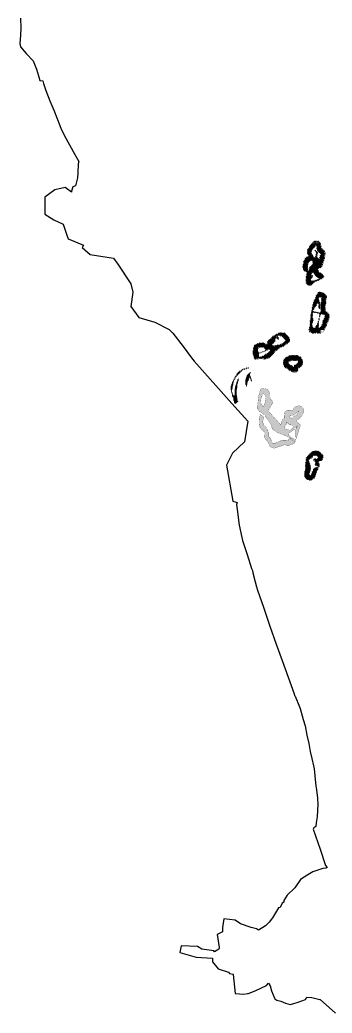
# Model space of a CAD drawing. Header units: metres. Extents: x 319750 to 415268, y 1725605 to 1842937.
# Drawn here: x 353659 to 356965, y 1740537 to 1751051 of the extents above; entities that cross this region are included whole.
import ezdxf

# ---------------------------------------------------------------- set-up
doc = ezdxf.new("R2010")
doc.units = ezdxf.units.M
doc.header["$MEASUREMENT"] = 0
doc.layers.add('DISTRICT BOUNDRY', color=86, linetype='Continuous')
doc.layers.add('MANGROOVES BUFFER ZONE', color=120, linetype='Continuous')

msp = doc.modelspace()

# ---------------------------------------------------------------- hatches: boundary and pattern name
at = {"layer": 'MANGROOVES BUFFER ZONE'}
h = msp.add_hatch(dxfattribs=at)
h.set_pattern_fill('GRASS', color=256, scale=10)
h.paths.add_polyline_path([(356889, 1748538), (356892, 1748583), (356887, 1748606), (356868, 1748626), (356851, 1748636), (356850, 1748642), (356846, 1748676), (356837, 1748696), (356825, 1748705), (356810, 1748711), (356789, 1748711), (356773, 1748705), (356759, 1748698), (356751, 1748688), (356735, 1748669), (356724, 1748648), (356705, 1748615), (356703, 1748590), (356704, 1748572), (356717, 1748552), (356710, 1748548), (356688, 1748533), (356675, 1748517), (356665, 1748492), (356656, 1748450), (356657, 1748422), (356660, 1748408), (356678, 1748390), (356701, 1748380), (356696, 1748360), (356690, 1748325), (356686, 1748294), (356694, 1748265), (356711, 1748244), (356729, 1748238), (356742, 1748238), (356752, 1748252), (356776, 1748272), (356801, 1748288), (356829, 1748296), (356837, 1748304), (356849, 1748308), (356874, 1748324), (356880, 1748329), (356876, 1748339), (356865, 1748359), (356847, 1748372), (356826, 1748378), (356817, 1748402), (356812, 1748418), (356823, 1748420), (356841, 1748426), (356853, 1748436), (356865, 1748456)])
h.paths.add_polyline_path([(356760, 1748476), (356756, 1748459), (356748, 1748447), (356731, 1748436), (356725, 1748425), (356722, 1748407), (356720, 1748392), (356717, 1748384), (356711, 1748399), (356707, 1748417), (356706, 1748447), (356712, 1748477), (356728, 1748496), (356743, 1748505), (356754, 1748505), (356762, 1748494)], flags=16)
h.paths.add_polyline_path([(356820, 1748522), (356804, 1748538), (356806, 1748556), (356811, 1748568), (356812, 1748586), (356808, 1748599), (356796, 1748612), (356788, 1748618), (356784, 1748612), (356790, 1748605), (356796, 1748593), (356795, 1748578), (356793, 1748562), (356792, 1748546), (356785, 1748535), (356775, 1748536), (356765, 1748544), (356761, 1748560), (356753, 1748572), (356749, 1748576), (356745, 1748585), (356745, 1748589), (356745, 1748597), (356753, 1748613), (356765, 1748633), (356786, 1748653), (356790, 1748666), (356803, 1748657), (356802, 1748649), (356802, 1748641), (356802, 1748633), (356802, 1748629), (356802, 1748621), (356808, 1748621), (356814, 1748601), (356822, 1748592), (356826, 1748588), (356830, 1748584), (356834, 1748584), (356838, 1748584), (356842, 1748580), (356846, 1748576), (356846, 1748572), (356842, 1748564), (356842, 1748560), (356834, 1748532), (356831, 1748519)], flags=16)
h.paths.add_polyline_path([(356768, 1748377), (356775, 1748371), (356783, 1748347), (356798, 1748333), (356816, 1748323), (356829, 1748315), (356824, 1748308), (356796, 1748297), (356773, 1748291), (356749, 1748288), (356740, 1748293), (356739, 1748303), (356744, 1748314), (356751, 1748323), (356758, 1748333), (356762, 1748341), (356762, 1748346), (356755, 1748345), (356748, 1748345), (356748, 1748352), (356749, 1748364), (356755, 1748375), (356760, 1748378)], flags=16)
h = msp.add_hatch(dxfattribs=at)
h.set_pattern_fill('GRASS', color=256, scale=10)
h.paths.add_polyline_path([(356900, 1748085), (356907, 1748124), (356901, 1748139), (356885, 1748154), (356871, 1748163), (356855, 1748168), (356833, 1748173), (356821, 1748170), (356800, 1748134), (356784, 1748098), (356767, 1748053), (356759, 1748025), (356751, 1747980), (356743, 1747940), (356738, 1747907), (356734, 1747858), (356730, 1747814), (356719, 1747765), (356723, 1747752), (356738, 1747741), (356763, 1747731), (356788, 1747734), (356798, 1747738), (356810, 1747733), (356837, 1747730), (356854, 1747739), (356874, 1747751), (356890, 1747785), (356900, 1747802), (356908, 1747816), (356912, 1747839), (356919, 1747856), (356930, 1747868), (356935, 1747904), (356938, 1747926), (356930, 1747944), (356915, 1747959), (356894, 1747975)])
h.paths.add_polyline_path([(356848, 1748041), (356848, 1748016), (356844, 1747988), (356844, 1747968), (356840, 1747959), (356840, 1747955), (356836, 1747951), (356832, 1747951), (356763, 1747964), (356759, 1747956), (356832, 1747943), (356836, 1747939), (356832, 1747935), (356832, 1747931), (356828, 1747895), (356819, 1747866), (356811, 1747838), (356811, 1747834), (356796, 1747815), (356790, 1747794), (356784, 1747787), (356769, 1747790), (356757, 1747803), (356751, 1747827), (356759, 1747851), (356766, 1747879), (356756, 1747902), (356759, 1747956), (356764, 1747979), (356777, 1747999), (356794, 1748021), (356806, 1748044), (356814, 1748051), (356824, 1748042), (356821, 1748017), (356823, 1747999), (356830, 1747994), (356838, 1748002), (356840, 1748037), (356824, 1748091), (356820, 1748107), (356824, 1748114), (356835, 1748116), (356845, 1748116), (356856, 1748119), (356853, 1748089), (356853, 1748081)], flags=16)
h.paths.add_polyline_path([(356881, 1747931), (356889, 1747927), (356889, 1747919), (356889, 1747915), (356889, 1747907), (356889, 1747903), (356884, 1747894), (356880, 1747886), (356876, 1747882), (356872, 1747878), (356872, 1747874), (356868, 1747870), (356864, 1747866), (356864, 1747862), (356864, 1747858), (356864, 1747854), (356864, 1747850), (356864, 1747846), (356864, 1747838), (356860, 1747830), (356860, 1747826), (356852, 1747817), (356848, 1747809), (356839, 1747797), (356831, 1747785), (356827, 1747781), (356823, 1747777), (356820, 1747777), (356822, 1747851), (356823, 1747854), (356828, 1747870), (356832, 1747891), (356832, 1747899), (356840, 1747923), (356844, 1747931), (356848, 1747935), (356852, 1747935)], flags=16)
h = msp.add_hatch(dxfattribs=at)
h.set_pattern_fill('GRASS', color=256, scale=10)
h.paths.add_polyline_path([(356453, 1747596), (356490, 1747624), (356518, 1747651), (356515, 1747679), (356486, 1747713), (356460, 1747740), (356431, 1747741), (356404, 1747736), (356352, 1747710), (356329, 1747697), (356320, 1747677), (356290, 1747659), (356278, 1747636), (356281, 1747610), (356247, 1747629), (356206, 1747630), (356173, 1747625), (356151, 1747610), (356135, 1747594), (356128, 1747572), (356127, 1747544), (356127, 1747510), (356138, 1747472), (356147, 1747453), (356169, 1747459), (356206, 1747463), (356246, 1747459), (356254, 1747459), (356274, 1747463), (356291, 1747471), (356303, 1747475), (356344, 1747515), (356360, 1747539), (356384, 1747559), (356409, 1747572), (356417, 1747580)])
h.paths.add_polyline_path([(356336, 1747604), (356328, 1747608), (356326, 1747612), (356341, 1747623), (356356, 1747645), (356360, 1747645), (356364, 1747649), (356364, 1747653), (356364, 1747661), (356364, 1747665), (356360, 1747669), (356360, 1747673), (356360, 1747677), (356369, 1747681), (356373, 1747681), (356377, 1747681), (356381, 1747677), (356385, 1747673), (356385, 1747669), (356389, 1747665), (356393, 1747665), (356397, 1747673), (356401, 1747677), (356397, 1747685), (356397, 1747689), (356389, 1747693), (356381, 1747697), (356381, 1747693), (356377, 1747697), (356377, 1747701), (356401, 1747710), (356405, 1747710), (356413, 1747705), (356417, 1747705), (356421, 1747705), (356425, 1747701), (356434, 1747701), (356442, 1747693), (356470, 1747661), (356474, 1747657), (356474, 1747652), (356470, 1747652), (356466, 1747652), (356462, 1747648), (356466, 1747644), (356462, 1747640), (356458, 1747640), (356445, 1747632), (356437, 1747624), (356413, 1747616), (356397, 1747608), (356384, 1747608), (356380, 1747604), (356372, 1747604), (356364, 1747604), (356360, 1747604), (356352, 1747600), (356348, 1747600), (356344, 1747600)], flags=16)
h.paths.add_polyline_path([(356315, 1747556), (356312, 1747545), (356295, 1747535), (356272, 1747518), (356238, 1747494), (356212, 1747480), (356194, 1747481), (356189, 1747492), (356190, 1747505), (356190, 1747520), (356194, 1747520), (356226, 1747532), (356246, 1747540), (356263, 1747548), (356287, 1747556), (356298, 1747561)], flags=16)
h.paths.add_polyline_path([(356259, 1747556), (356259, 1747552), (356254, 1747548), (356234, 1747540), (356202, 1747528), (356190, 1747525), (356178, 1747546), (356178, 1747562), (356186, 1747578), (356190, 1747580), (356194, 1747580), (356206, 1747580), (356214, 1747584), (356226, 1747584), (356230, 1747584), (356233, 1747590), (356239, 1747589), (356238, 1747588), (356238, 1747584), (356242, 1747584), (356246, 1747580), (356251, 1747572), (356255, 1747564)], flags=16)
h = msp.add_hatch(dxfattribs=at)
h.set_pattern_fill('GRASS', color=256, scale=10)
h.paths.add_polyline_path([(356655, 1747421), (356653, 1747447), (356644, 1747465), (356627, 1747484), (356606, 1747497), (356561, 1747499), (356515, 1747497), (356471, 1747476), (356451, 1747448), (356445, 1747415), (356454, 1747387), (356467, 1747369), (356482, 1747362), (356492, 1747358), (356511, 1747342), (356534, 1747327), (356546, 1747321), (356570, 1747318), (356588, 1747324), (356603, 1747337), (356608, 1747349), (356607, 1747361), (356625, 1747372), (356639, 1747383), (356648, 1747395)])
h.paths.add_polyline_path([(356603, 1747425), (356594, 1747414), (356562, 1747389), (356560, 1747372), (356547, 1747384), (356520, 1747401), (356505, 1747407), (356501, 1747421), (356506, 1747432), (356524, 1747439), (356558, 1747442), (356599, 1747441), (356604, 1747435)], flags=16)
h = msp.add_hatch(dxfattribs=at)
h.set_pattern_fill('GRASS', color=256, scale=10)
h.paths.add_polyline_path([(355955, 1747077), (355954, 1747130), (355960, 1747188), (355977, 1747262), (355965, 1747246), (355952, 1747208), (355939, 1747166), (355935, 1747111), (355931, 1747071), (355914, 1747081), (355903, 1747122), (355913, 1747176), (355923, 1747229), (355945, 1747268), (355978, 1747306), (355998, 1747331), (356022, 1747347), (356054, 1747357), (356087, 1747370), (356075, 1747370), (356063, 1747370), (356051, 1747366), (356043, 1747366), (356035, 1747362), (356031, 1747362), (356027, 1747358), (356023, 1747358), (356014, 1747354), (356006, 1747346), (355998, 1747342), (355986, 1747334), (355978, 1747326), (355970, 1747322), (355962, 1747314), (355958, 1747305), (355949, 1747293), (355937, 1747277), (355933, 1747265), (355925, 1747253), (355921, 1747245), (355917, 1747233), (355909, 1747220), (355904, 1747208), (355900, 1747192), (355896, 1747180), (355892, 1747168), (355892, 1747160), (355892, 1747152), (355892, 1747147), (355892, 1747139), (355896, 1747127), (355896, 1747119), (355900, 1747103), (355904, 1747095), (355908, 1747074), (355912, 1747062), (355920, 1747046), (355920, 1747030), (355924, 1747022), (355928, 1747009), (355932, 1747001), (355932, 1746993), (355932, 1746989), (355936, 1746989), (355940, 1746989), (355944, 1746993), (355952, 1746997), (355961, 1747005), (355969, 1747009), (355974, 1747012), (355967, 1747018), (355958, 1747044)])
h = msp.add_hatch(dxfattribs=at)
h.set_pattern_fill('GRASS', color=256, scale=10)
h.paths.add_polyline_path([(356092, 1747275), (356098, 1747254), (356115, 1747222), (356115, 1747228), (356115, 1747232), (356115, 1747240), (356111, 1747248), (356107, 1747260), (356103, 1747272), (356099, 1747285), (356099, 1747297), (356099, 1747309), (356100, 1747317), (356100, 1747321), (356101, 1747324), (356086, 1747316), (356070, 1747299), (356060, 1747279), (356050, 1747256), (356048, 1747225), (356049, 1747195), (356059, 1747170), (356069, 1747216), (356078, 1747234), (356091, 1747267)])
h = msp.add_hatch(dxfattribs=at)
h.set_pattern_fill('GRASS', color=256, scale=10)
h.paths.add_polyline_path([(356625, 1746767), (356607, 1746785), (356582, 1746812), (356603, 1746819), (356623, 1746839), (356644, 1746861), (356659, 1746889), (356659, 1746938), (356639, 1746960), (356613, 1746967), (356586, 1746961), (356562, 1746945), (356554, 1746922), (356537, 1746918), (356522, 1746921), (356496, 1746920), (356473, 1746910), (356461, 1746892), (356458, 1746861), (356458, 1746835), (356443, 1746824), (356435, 1746811), (356421, 1746764), (356341, 1746854), (356285, 1746914), (356293, 1746922), (356317, 1746963), (356336, 1747000), (356329, 1747019), (356317, 1747033), (356308, 1747052), (356308, 1747087), (356295, 1747121), (356277, 1747142), (356253, 1747147), (356232, 1747149), (356208, 1747144), (356204, 1747130), (356199, 1747113), (356193, 1747091), (356190, 1747079), (356187, 1747062), (356184, 1747041), (356181, 1747018), (356180, 1747004), (356177, 1746980), (356175, 1746964), (356175, 1746944), (356176, 1746930), (356181, 1746923), (356193, 1746909), (356199, 1746903), (356206, 1746901), (356216, 1746894), (356228, 1746887), (356240, 1746877), (356256, 1746862), (356258, 1746859), (356260, 1746854), (356264, 1746846), (356270, 1746838), (356276, 1746830), (356284, 1746817), (356292, 1746807), (356298, 1746800), (356317, 1746771), (356321, 1746765), (356325, 1746746), (356328, 1746735), (356334, 1746723), (356343, 1746714), (356353, 1746704), (356365, 1746693), (356373, 1746691), (356385, 1746682), (356393, 1746679), (356405, 1746675), (356421, 1746669), (356435, 1746664), (356446, 1746659), (356454, 1746655), (356462, 1746652), (356470, 1746649), (356478, 1746646), (356485, 1746643), (356496, 1746638), (356509, 1746631), (356516, 1746627), (356531, 1746619), (356551, 1746606), (356571, 1746596), (356563, 1746589), (356547, 1746601), (356512, 1746623), (356498, 1746592), (356490, 1746598), (356482, 1746598), (356474, 1746602), (356466, 1746602), (356458, 1746602), (356450, 1746602), (356442, 1746602), (356430, 1746598), (356417, 1746594), (356413, 1746590), (356385, 1746582), (356377, 1746578), (356377, 1746574), (356369, 1746574), (356361, 1746570), (356352, 1746570), (356344, 1746566), (356340, 1746570), (356336, 1746570), (356332, 1746574), (356332, 1746578), (356328, 1746582), (356328, 1746586), (356328, 1746594), (356324, 1746598), (356316, 1746610), (356312, 1746619), (356312, 1746623), (356308, 1746627), (356304, 1746631), (356300, 1746631), (356296, 1746635), (356292, 1746639), (356292, 1746643), (356292, 1746647), (356292, 1746651), (356292, 1746659), (356292, 1746663), (356292, 1746667), (356292, 1746675), (356292, 1746679), (356292, 1746684), (356288, 1746688), (356284, 1746704), (356280, 1746708), (356276, 1746716), (356272, 1746720), (356272, 1746724), (356272, 1746728), (356268, 1746736), (356264, 1746744), (356260, 1746749), (356252, 1746753), (356244, 1746757), (356244, 1746761), (356240, 1746761), (356235, 1746769), (356235, 1746773), (356236, 1746781), (356231, 1746789), (356232, 1746797), (356232, 1746805), (356236, 1746810), (356240, 1746814), (356240, 1746818), (356240, 1746822), (356236, 1746830), (356235, 1746832), (356245, 1746841), (356244, 1746842), (356236, 1746854), (356220, 1746864), (356203, 1746875), (356202, 1746863), (356195, 1746842), (356190, 1746806), (356191, 1746776), (356198, 1746742), (356215, 1746721), (356250, 1746685), (356254, 1746619), (356286, 1746585), (356309, 1746533), (356352, 1746517), (356386, 1746528), (356465, 1746553), (356482, 1746547), (356505, 1746545), (356544, 1746560), (356569, 1746573), (356583, 1746617), (356580, 1746614), (356572, 1746614), (356568, 1746614), (356559, 1746618), (356543, 1746626), (356527, 1746634), (356523, 1746638), (356519, 1746634), (356507, 1746642), (356511, 1746646), (356499, 1746658), (356508, 1746666), (356509, 1746677), (356529, 1746690), (356558, 1746711), (356596, 1746751), (356584, 1746727), (356580, 1746707), (356580, 1746683), (356580, 1746650), (356580, 1746634), (356584, 1746630), (356584, 1746622), (356584, 1746620), (356593, 1746644), (356607, 1746690), (356613, 1746713), (356630, 1746755)])
h.paths.add_polyline_path([(356471, 1746756), (356475, 1746764), (356479, 1746768), (356479, 1746776), (356479, 1746784), (356477, 1746788), (356490, 1746790), (356498, 1746779), (356510, 1746768), (356527, 1746764), (356540, 1746761), (356553, 1746756), (356558, 1746746), (356546, 1746730), (356526, 1746710), (356510, 1746709), (356482, 1746716), (356454, 1746727), (356467, 1746748)], flags=16)
h.paths.add_polyline_path([(356516, 1746846), (356513, 1746858), (356516, 1746865), (356525, 1746863), (356542, 1746861), (356566, 1746874), (356583, 1746888), (356599, 1746904), (356607, 1746911), (356610, 1746910), (356608, 1746899), (356598, 1746880), (356588, 1746869), (356577, 1746863), (356564, 1746857), (356551, 1746842), (356544, 1746833), (356528, 1746838)], flags=16)
h.paths.add_polyline_path([(356238, 1746954), (356209, 1746995), (356206, 1747027), (356219, 1747053), (356223, 1747078), (356229, 1747091), (356239, 1747093), (356251, 1747086), (356260, 1747068), (356263, 1747041), (356256, 1747002)], flags=16)
h = msp.add_hatch(dxfattribs=at)
h.set_pattern_fill('GRASS', color=256, scale=10)
h.paths.add_polyline_path([(356766, 1746433), (356777, 1746440), (356805, 1746438), (356817, 1746429), (356821, 1746421), (356810, 1746406), (356806, 1746406), (356802, 1746406), (356798, 1746406), (356794, 1746406), (356794, 1746410), (356786, 1746410), (356774, 1746406), (356766, 1746398), (356765, 1746394), (356770, 1746390), (356770, 1746386), (356774, 1746390), (356778, 1746390), (356782, 1746386), (356782, 1746382), (356786, 1746378), (356794, 1746361), (356794, 1746357), (356790, 1746357), (356786, 1746349), (356782, 1746349), (356782, 1746345), (356790, 1746329), (356794, 1746329), (356806, 1746329), (356814, 1746333), (356818, 1746333), (356818, 1746329), (356822, 1746325), (356822, 1746321), (356822, 1746312), (356822, 1746309), (356827, 1746319), (356831, 1746345), (356816, 1746379), (356822, 1746379), (356851, 1746386), (356865, 1746403), (356873, 1746432), (356866, 1746451), (356844, 1746470), (356818, 1746485), (356801, 1746490), (356784, 1746489), (356762, 1746484), (356743, 1746474), (356710, 1746441), (356695, 1746421), (356686, 1746360), (356681, 1746344), (356681, 1746329), (356688, 1746314), (356684, 1746292), (356672, 1746254), (356673, 1746221), (356685, 1746197), (356702, 1746183), (356737, 1746178), (356753, 1746182), (356770, 1746195), (356782, 1746206), (356787, 1746222), (356798, 1746254), (356809, 1746284), (356820, 1746305), (356818, 1746308), (356814, 1746321), (356810, 1746321), (356806, 1746321), (356798, 1746317), (356785, 1746309), (356773, 1746300), (356769, 1746296), (356765, 1746288), (356757, 1746268), (356753, 1746256), (356749, 1746252), (356749, 1746244), (356749, 1746242), (356734, 1746227), (356725, 1746234), (356727, 1746254), (356736, 1746289), (356738, 1746322), (356728, 1746354), (356720, 1746376), (356720, 1746393), (356729, 1746406), (356750, 1746414)])

# ---------------------------------------------------------------- linework, layer by layer
at = {"layer": 'DISTRICT BOUNDRY'}
msp.add_polyline3d([(353667, 1751070, 0), (353670, 1750962, 0), (353666, 1750888, 0), (353659, 1750801, 0), (353666, 1750767, 0), (353724, 1750696, 0), (353801, 1750619, 0), (353836, 1750529, 0), (353855, 1750460, 0), (353870, 1750410, 0), (353902, 1750404, 0), (353909, 1750377, 0), (353933, 1750304, 0), (353975, 1750195, 0), (354018, 1750094, 0), (354056, 1749996, 0), (354091, 1749904, 0), (354129, 1749831, 0), (354186, 1749727, 0), (354242, 1749626, 0), (354285, 1749553, 0), (354277, 1749527, 0), (354272, 1749432, 0), (354268, 1749379, 0), (354249, 1749294, 0), (354219, 1749283, 0), (354206, 1749239, 0), (354205, 1749227, 0), (354204, 1749227, 0), (354140, 1749278, 0), (354140, 1749277, 0), (354030, 1749253, 0), (353922, 1749175, 0), (353925, 1749078, 0), (353924, 1748995, 0), (354017, 1748936, 0), (354118, 1748887, 0), (354155, 1748771, 0), (354170, 1748735, 0), (354332, 1748668, 0), (354318, 1748641, 0), (354403, 1748566, 0), (354652, 1748528, 0), (354697, 1748465, 0), (354835, 1748257, 0), (354854, 1748170, 0), (354835, 1748017, 0), (354919, 1747902, 0), (355087, 1747850, 0), (355240, 1747774, 0), (355278, 1747735, 0), (355387, 1747594, 0), (355477, 1747473, 0), (355503, 1747437, 0), (355904, 1746992, 0), (356074, 1746803, 0), (356036, 1746584, 0), (355910, 1746466, 0), (355847, 1746336, 0), (355914, 1745955, 0), (355959, 1745944, 0), (355954, 1745920, 0), (355958, 1745868, 0), (355980, 1745703, 0), (356009, 1745572, 0), (356017, 1745540, 0), (356066, 1745391, 0), (356113, 1745243, 0), (356121, 1745221, 0), (356127, 1745198, 0), (356151, 1745102, 0), (356164, 1745051, 0), (356174, 1745016, 0), (356238, 1744833, 0), (356307, 1744632, 0), (356374, 1744444, 0), (356435, 1744271, 0), (356498, 1744094, 0), (356562, 1743916, 0), (356568, 1743898, 0), (356573, 1743891, 0), (356620, 1743781, 0), (356628, 1743763, 0), (356660, 1743647, 0), (356679, 1743579, 0), (356698, 1743479, 0), (356717, 1743393, 0), (356734, 1743307, 0), (356750, 1743234, 0), (356767, 1743156, 0), (356774, 1743125, 0), (356782, 1743048, 0), (356792, 1742940, 0), (356795, 1742927, 0), (356810, 1742817, 0), (356809, 1742804, 0), (356813, 1742751, 0), (356805, 1742615, 0), (356796, 1742551, 0), (356797, 1742550, 0), (356792, 1742513, 0), (356793, 1742512, 0), (356772, 1742499, 0), (356764, 1742486, 0), (356837, 1742272, 0), (356896, 1742101, 0), (356912, 1742078, 0), (356899, 1742073, 0), (356868, 1742069, 0), (356762, 1742034, 0), (356709, 1742003, 0), (356629, 1741952, 0), (356569, 1741862, 0), (356490, 1741786, 0), (356452, 1741728, 0), (356455, 1741711, 0), (356435, 1741700, 0), (356416, 1741654, 0), (356398, 1741651, 0), (356332, 1741545, 0), (356299, 1741500, 0), (356261, 1741461, 0), (356185, 1741415, 0), (356165, 1741431, 0), (356108, 1741442, 0), (355994, 1741481, 0), (355937, 1741522, 0), (355820, 1741537, 0), (355804, 1741445, 0), (355806, 1741397, 0), (355747, 1741370, 0), (355770, 1741233, 0), (355766, 1741215, 0), (355719, 1741186, 0), (355713, 1741198, 0), (355586, 1741213, 0), (355538, 1741243, 0), (355368, 1741251, 0), (355353, 1741180, 0), (355527, 1741128, 0), (355700, 1741119, 0), (355699, 1741080, 0), (355757, 1741006, 0), (355867, 1740972, 0), (355878, 1740956, 0), (355917, 1740949, 0), (355917, 1740948, 0), (355937, 1740744, 0), (356029, 1740739, 0), (356069, 1740745, 0), (356081, 1740744, 0), (356157, 1740778, 0), (356269, 1740831, 0), (356291, 1740854, 0), (356310, 1740825, 0), (356323, 1740775, 0), (356342, 1740730, 0), (356357, 1740690, 0), (356380, 1740673, 0), (356422, 1740663, 0), (356473, 1740644, 0), (356522, 1740629, 0), (356561, 1740639, 0), (356604, 1740655, 0), (356683, 1740681, 0), (356697, 1740708, 0), (356750, 1740704, 0), (356836, 1740683, 0), (356837, 1740683, 0), (356999, 1740537, 0)], dxfattribs=at)
at = {"layer": 'MANGROOVES BUFFER ZONE', "const_width": 2}
for points in [[(356889, 1748538), (356892, 1748583), (356887, 1748606), (356868, 1748626), (356851, 1748636), (356850, 1748642), (356846, 1748676), (356837, 1748696), (356825, 1748705), (356810, 1748711), (356789, 1748711), (356773, 1748705), (356759, 1748698), (356751, 1748688), (356735, 1748669), (356724, 1748648), (356705, 1748615), (356703, 1748590), (356704, 1748572), (356717, 1748552), (356710, 1748548), (356688, 1748533), (356675, 1748517), (356665, 1748492), (356656, 1748450), (356657, 1748422), (356660, 1748408), (356678, 1748390), (356701, 1748380), (356696, 1748360), (356690, 1748325), (356686, 1748294), (356694, 1748265), (356711, 1748244), (356729, 1748238), (356742, 1748238), (356752, 1748252), (356776, 1748272), (356801, 1748288), (356829, 1748296), (356837, 1748304), (356849, 1748308), (356874, 1748324), (356880, 1748329), (356876, 1748339), (356865, 1748359), (356847, 1748372), (356826, 1748378), (356817, 1748402), (356812, 1748418), (356823, 1748420), (356841, 1748426), (356853, 1748436), (356865, 1748456), (356889, 1748538)], [(356820, 1748522), (356804, 1748538), (356806, 1748556), (356811, 1748568), (356812, 1748586), (356808, 1748599), (356796, 1748612), (356788, 1748618), (356784, 1748612), (356790, 1748605), (356796, 1748593), (356795, 1748578), (356793, 1748562), (356792, 1748546), (356785, 1748535), (356775, 1748536), (356765, 1748544), (356761, 1748560), (356753, 1748572), (356749, 1748576), (356745, 1748585), (356745, 1748589), (356745, 1748597), (356753, 1748613), (356765, 1748633), (356786, 1748653), (356790, 1748666), (356803, 1748657), (356802, 1748649), (356802, 1748641), (356802, 1748633), (356802, 1748629), (356802, 1748621), (356808, 1748621), (356814, 1748601), (356822, 1748592), (356826, 1748588), (356830, 1748584), (356834, 1748584), (356838, 1748584), (356842, 1748580), (356846, 1748576), (356846, 1748572), (356842, 1748564), (356842, 1748560), (356834, 1748532), (356831, 1748519), (356820, 1748522)], [(356760, 1748476), (356756, 1748459), (356748, 1748447), (356731, 1748436), (356725, 1748425), (356722, 1748407), (356720, 1748392), (356717, 1748384), (356711, 1748399), (356707, 1748417), (356706, 1748447), (356712, 1748477), (356728, 1748496), (356743, 1748505), (356754, 1748505), (356762, 1748494), (356760, 1748476)], [(356768, 1748377), (356775, 1748371), (356783, 1748347), (356798, 1748333), (356816, 1748323), (356829, 1748315), (356824, 1748308), (356796, 1748297), (356773, 1748291), (356749, 1748288), (356740, 1748293), (356739, 1748303), (356744, 1748314), (356751, 1748323), (356758, 1748333), (356762, 1748341), (356762, 1748346), (356755, 1748345), (356748, 1748345), (356748, 1748352), (356749, 1748364), (356755, 1748375), (356760, 1748378), (356768, 1748377)], [(356900, 1748085), (356907, 1748124), (356901, 1748139), (356885, 1748154), (356871, 1748163), (356855, 1748168), (356833, 1748173), (356821, 1748170), (356800, 1748134), (356784, 1748098), (356767, 1748053), (356759, 1748025), (356751, 1747980), (356743, 1747940), (356738, 1747907), (356734, 1747858), (356730, 1747814), (356719, 1747765), (356723, 1747752), (356738, 1747741), (356763, 1747731), (356788, 1747734), (356798, 1747738), (356810, 1747733), (356837, 1747730), (356854, 1747739), (356874, 1747751), (356890, 1747785), (356900, 1747802), (356908, 1747816), (356912, 1747839), (356919, 1747856), (356930, 1747868), (356935, 1747904), (356938, 1747926), (356930, 1747944), (356915, 1747959), (356894, 1747975), (356900, 1748085)], [(356848, 1748041), (356848, 1748016), (356844, 1747988), (356844, 1747968), (356840, 1747959), (356840, 1747955), (356836, 1747951), (356832, 1747951), (356763, 1747964), (356759, 1747956), (356832, 1747943), (356836, 1747939), (356832, 1747935), (356832, 1747931), (356828, 1747895), (356819, 1747866), (356811, 1747838), (356811, 1747834), (356796, 1747815), (356790, 1747794), (356784, 1747787), (356769, 1747790), (356757, 1747803), (356751, 1747827), (356759, 1747851), (356766, 1747879), (356756, 1747902), (356759, 1747956), (356764, 1747979), (356777, 1747999), (356794, 1748021), (356806, 1748044), (356814, 1748051), (356824, 1748042), (356821, 1748017), (356823, 1747999), (356830, 1747994), (356838, 1748002), (356840, 1748037), (356824, 1748091), (356820, 1748107), (356824, 1748114), (356835, 1748116), (356845, 1748116), (356856, 1748119), (356853, 1748089), (356853, 1748081), (356848, 1748041)], [(356881, 1747931), (356889, 1747927), (356889, 1747919), (356889, 1747915), (356889, 1747907), (356889, 1747903), (356884, 1747894), (356880, 1747886), (356876, 1747882), (356872, 1747878), (356872, 1747874), (356868, 1747870), (356864, 1747866), (356864, 1747862), (356864, 1747858), (356864, 1747854), (356864, 1747850), (356864, 1747846), (356864, 1747838), (356860, 1747830), (356860, 1747826), (356852, 1747817), (356848, 1747809), (356839, 1747797), (356831, 1747785), (356827, 1747781), (356823, 1747777), (356820, 1747777), (356822, 1747851), (356823, 1747854), (356828, 1747870), (356832, 1747891), (356832, 1747899), (356840, 1747923), (356844, 1747931), (356848, 1747935), (356852, 1747935), (356881, 1747931)], [(356453, 1747596), (356490, 1747624), (356518, 1747651), (356515, 1747679), (356486, 1747713), (356460, 1747740), (356431, 1747741), (356404, 1747736), (356352, 1747710), (356329, 1747697), (356320, 1747677), (356290, 1747659), (356278, 1747636), (356281, 1747610), (356247, 1747629), (356206, 1747630), (356173, 1747625), (356151, 1747610), (356135, 1747594), (356128, 1747572), (356127, 1747544), (356127, 1747510), (356138, 1747472), (356147, 1747453), (356169, 1747459), (356206, 1747463), (356246, 1747459), (356254, 1747459), (356274, 1747463), (356291, 1747471), (356303, 1747475), (356344, 1747515), (356360, 1747539), (356384, 1747559), (356409, 1747572), (356417, 1747580), (356453, 1747596)], [(356336, 1747604), (356328, 1747608), (356326, 1747612), (356341, 1747623), (356356, 1747645), (356360, 1747645), (356364, 1747649), (356364, 1747653), (356364, 1747661), (356364, 1747665), (356360, 1747669), (356360, 1747673), (356360, 1747677), (356369, 1747681), (356373, 1747681), (356377, 1747681), (356381, 1747677), (356385, 1747673), (356385, 1747669), (356389, 1747665), (356393, 1747665), (356397, 1747673), (356401, 1747677), (356397, 1747685), (356397, 1747689), (356389, 1747693), (356381, 1747697), (356381, 1747693), (356377, 1747697), (356377, 1747701), (356401, 1747710), (356405, 1747710), (356413, 1747705), (356417, 1747705), (356421, 1747705), (356425, 1747701), (356434, 1747701), (356442, 1747693), (356470, 1747661), (356474, 1747657), (356474, 1747652), (356470, 1747652), (356466, 1747652), (356462, 1747648), (356466, 1747644), (356462, 1747640), (356458, 1747640), (356445, 1747632), (356437, 1747624), (356413, 1747616), (356397, 1747608), (356384, 1747608), (356380, 1747604), (356372, 1747604), (356364, 1747604), (356360, 1747604), (356352, 1747600), (356348, 1747600), (356344, 1747600), (356336, 1747604)], [(356259, 1747556), (356259, 1747552), (356254, 1747548), (356234, 1747540), (356202, 1747528), (356190, 1747525), (356178, 1747546), (356178, 1747562), (356186, 1747578), (356190, 1747580), (356194, 1747580), (356206, 1747580), (356214, 1747584), (356226, 1747584), (356230, 1747584), (356233, 1747590), (356239, 1747589), (356238, 1747588), (356238, 1747584), (356242, 1747584), (356246, 1747580), (356251, 1747572), (356255, 1747564), (356259, 1747556)], [(356315, 1747556), (356312, 1747545), (356295, 1747535), (356272, 1747518), (356238, 1747494), (356212, 1747480), (356194, 1747481), (356189, 1747492), (356190, 1747505), (356190, 1747520), (356194, 1747520), (356226, 1747532), (356246, 1747540), (356263, 1747548), (356287, 1747556), (356298, 1747561), (356315, 1747556)], [(356655, 1747421), (356653, 1747447), (356644, 1747465), (356627, 1747484), (356606, 1747497), (356561, 1747499), (356515, 1747497), (356471, 1747476), (356451, 1747448), (356445, 1747415), (356454, 1747387), (356467, 1747369), (356482, 1747362), (356492, 1747358), (356511, 1747342), (356534, 1747327), (356546, 1747321), (356570, 1747318), (356588, 1747324), (356603, 1747337), (356608, 1747349), (356607, 1747361), (356625, 1747372), (356639, 1747383), (356648, 1747395), (356655, 1747421)], [(356603, 1747425), (356594, 1747414), (356562, 1747389), (356560, 1747372), (356547, 1747384), (356520, 1747401), (356505, 1747407), (356501, 1747421), (356506, 1747432), (356524, 1747439), (356558, 1747442), (356599, 1747441), (356604, 1747435), (356603, 1747425)], [(355955, 1747077), (355954, 1747130), (355960, 1747188), (355977, 1747262), (355965, 1747246), (355952, 1747208), (355939, 1747166), (355935, 1747111), (355931, 1747071), (355914, 1747081), (355903, 1747122), (355913, 1747176), (355923, 1747229), (355945, 1747268), (355978, 1747306), (355998, 1747331), (356022, 1747347), (356054, 1747357), (356087, 1747370), (356075, 1747370), (356063, 1747370), (356051, 1747366), (356043, 1747366), (356035, 1747362), (356031, 1747362), (356027, 1747358), (356023, 1747358), (356014, 1747354), (356006, 1747346), (355998, 1747342), (355986, 1747334), (355978, 1747326), (355970, 1747322), (355962, 1747314), (355958, 1747305), (355949, 1747293), (355937, 1747277), (355933, 1747265), (355925, 1747253), (355921, 1747245), (355917, 1747233), (355909, 1747220), (355904, 1747208), (355900, 1747192), (355896, 1747180), (355892, 1747168), (355892, 1747160), (355892, 1747152), (355892, 1747147), (355892, 1747139), (355896, 1747127), (355896, 1747119), (355900, 1747103), (355904, 1747095), (355908, 1747074), (355912, 1747062), (355920, 1747046), (355920, 1747030), (355924, 1747022), (355928, 1747009), (355932, 1747001), (355932, 1746993), (355932, 1746989), (355936, 1746989), (355940, 1746989), (355944, 1746993), (355952, 1746997), (355961, 1747005), (355969, 1747009), (355974, 1747012), (355967, 1747018), (355958, 1747044), (355955, 1747077)], [(356092, 1747275), (356098, 1747254), (356115, 1747222), (356115, 1747228), (356115, 1747232), (356115, 1747240), (356111, 1747248), (356107, 1747260), (356103, 1747272), (356099, 1747285), (356099, 1747297), (356099, 1747309), (356100, 1747317), (356100, 1747321), (356101, 1747324), (356086, 1747316), (356070, 1747299), (356060, 1747279), (356050, 1747256), (356048, 1747225), (356049, 1747195), (356059, 1747170), (356069, 1747216), (356078, 1747234), (356091, 1747267), (356092, 1747275)], [(356625, 1746767), (356607, 1746785), (356582, 1746812), (356603, 1746819), (356623, 1746839), (356644, 1746861), (356659, 1746889), (356659, 1746938), (356639, 1746960), (356613, 1746967), (356586, 1746961), (356562, 1746945), (356554, 1746922), (356537, 1746918), (356522, 1746921), (356496, 1746920), (356473, 1746910), (356461, 1746892), (356458, 1746861), (356458, 1746835), (356443, 1746824), (356435, 1746811), (356421, 1746764), (356341, 1746854), (356285, 1746914), (356293, 1746922), (356317, 1746963), (356336, 1747000), (356329, 1747019), (356317, 1747033), (356308, 1747052), (356308, 1747087), (356295, 1747121), (356277, 1747142), (356253, 1747147), (356232, 1747149), (356208, 1747144), (356204, 1747130), (356199, 1747113), (356193, 1747091), (356190, 1747079), (356187, 1747062), (356184, 1747041), (356181, 1747018), (356180, 1747004), (356177, 1746980), (356175, 1746964), (356175, 1746944), (356176, 1746930), (356181, 1746923), (356193, 1746909), (356199, 1746903), (356206, 1746901), (356216, 1746894), (356228, 1746887), (356240, 1746877), (356256, 1746862), (356258, 1746859), (356260, 1746854), (356264, 1746846), (356270, 1746838), (356276, 1746830), (356284, 1746817), (356292, 1746807), (356298, 1746800), (356317, 1746771), (356321, 1746765), (356325, 1746746), (356328, 1746735), (356334, 1746723), (356343, 1746714), (356353, 1746704), (356365, 1746693), (356373, 1746691), (356385, 1746682), (356393, 1746679), (356405, 1746675), (356421, 1746669), (356435, 1746664), (356446, 1746659), (356454, 1746655), (356462, 1746652), (356470, 1746649), (356478, 1746646), (356485, 1746643), (356496, 1746638), (356509, 1746631), (356516, 1746627), (356531, 1746619), (356551, 1746606), (356571, 1746596), (356563, 1746589), (356547, 1746601), (356512, 1746623), (356498, 1746592), (356490, 1746598), (356482, 1746598), (356474, 1746602), (356466, 1746602), (356458, 1746602), (356450, 1746602), (356442, 1746602), (356430, 1746598), (356417, 1746594), (356413, 1746590), (356385, 1746582), (356377, 1746578), (356377, 1746574), (356369, 1746574), (356361, 1746570), (356352, 1746570), (356344, 1746566), (356340, 1746570), (356336, 1746570), (356332, 1746574), (356332, 1746578), (356328, 1746582), (356328, 1746586), (356328, 1746594), (356324, 1746598), (356316, 1746610), (356312, 1746619), (356312, 1746623), (356308, 1746627), (356304, 1746631), (356300, 1746631), (356296, 1746635), (356292, 1746639), (356292, 1746643), (356292, 1746647), (356292, 1746651), (356292, 1746659), (356292, 1746663), (356292, 1746667), (356292, 1746675), (356292, 1746679), (356292, 1746684), (356288, 1746688), (356284, 1746704), (356280, 1746708), (356276, 1746716), (356272, 1746720), (356272, 1746724), (356272, 1746728), (356268, 1746736), (356264, 1746744), (356260, 1746749), (356252, 1746753), (356244, 1746757), (356244, 1746761), (356240, 1746761), (356235, 1746769), (356235, 1746773), (356236, 1746781), (356231, 1746789), (356232, 1746797), (356232, 1746805), (356236, 1746810), (356240, 1746814), (356240, 1746818), (356240, 1746822), (356236, 1746830), (356235, 1746832), (356245, 1746841), (356244, 1746842), (356236, 1746854), (356220, 1746864), (356203, 1746875), (356202, 1746863), (356195, 1746842), (356190, 1746806), (356191, 1746776), (356198, 1746742), (356215, 1746721), (356250, 1746685), (356254, 1746619), (356286, 1746585), (356309, 1746533), (356352, 1746517), (356386, 1746528), (356465, 1746553), (356482, 1746547), (356505, 1746545), (356544, 1746560), (356569, 1746573), (356583, 1746617), (356580, 1746614), (356572, 1746614), (356568, 1746614), (356559, 1746618), (356543, 1746626), (356527, 1746634), (356523, 1746638), (356519, 1746634), (356507, 1746642), (356511, 1746646), (356499, 1746658), (356508, 1746666), (356509, 1746677), (356529, 1746690), (356558, 1746711), (356596, 1746751), (356584, 1746727), (356580, 1746707), (356580, 1746683), (356580, 1746650), (356580, 1746634), (356584, 1746630), (356584, 1746622), (356584, 1746620), (356593, 1746644), (356607, 1746690), (356613, 1746713), (356630, 1746755), (356625, 1746767)], [(356238, 1746954), (356209, 1746995), (356206, 1747027), (356219, 1747053), (356223, 1747078), (356229, 1747091), (356239, 1747093), (356251, 1747086), (356260, 1747068), (356263, 1747041), (356256, 1747002), (356238, 1746954)], [(356516, 1746846), (356513, 1746858), (356516, 1746865), (356525, 1746863), (356542, 1746861), (356566, 1746874), (356583, 1746888), (356599, 1746904), (356607, 1746911), (356610, 1746910), (356608, 1746899), (356598, 1746880), (356588, 1746869), (356577, 1746863), (356564, 1746857), (356551, 1746842), (356544, 1746833), (356528, 1746838), (356516, 1746846)], [(356471, 1746756), (356475, 1746764), (356479, 1746768), (356479, 1746776), (356479, 1746784), (356477, 1746788), (356490, 1746790), (356498, 1746779), (356510, 1746768), (356527, 1746764), (356540, 1746761), (356553, 1746756), (356558, 1746746), (356546, 1746730), (356526, 1746710), (356510, 1746709), (356482, 1746716), (356454, 1746727), (356467, 1746748), (356471, 1746756)], [(356766, 1746433), (356777, 1746440), (356805, 1746438), (356817, 1746429), (356821, 1746421), (356810, 1746406), (356806, 1746406), (356802, 1746406), (356798, 1746406), (356794, 1746406), (356794, 1746410), (356786, 1746410), (356774, 1746406), (356766, 1746398), (356765, 1746394), (356770, 1746390), (356770, 1746386), (356774, 1746390), (356778, 1746390), (356782, 1746386), (356782, 1746382), (356786, 1746378), (356794, 1746361), (356794, 1746357), (356790, 1746357), (356786, 1746349), (356782, 1746349), (356782, 1746345), (356790, 1746329), (356794, 1746329), (356806, 1746329), (356814, 1746333), (356818, 1746333), (356818, 1746329), (356822, 1746325), (356822, 1746321), (356822, 1746312), (356822, 1746309), (356827, 1746319), (356831, 1746345), (356816, 1746379), (356822, 1746379), (356851, 1746386), (356865, 1746403), (356873, 1746432), (356866, 1746451), (356844, 1746470), (356818, 1746485), (356801, 1746490), (356784, 1746489), (356762, 1746484), (356743, 1746474), (356710, 1746441), (356695, 1746421), (356686, 1746360), (356681, 1746344), (356681, 1746329), (356688, 1746314), (356684, 1746292), (356672, 1746254), (356673, 1746221), (356685, 1746197), (356702, 1746183), (356737, 1746178), (356753, 1746182), (356770, 1746195), (356782, 1746206), (356787, 1746222), (356798, 1746254), (356809, 1746284), (356820, 1746305), (356818, 1746308), (356814, 1746321), (356810, 1746321), (356806, 1746321), (356798, 1746317), (356785, 1746309), (356773, 1746300), (356769, 1746296), (356765, 1746288), (356757, 1746268), (356753, 1746256), (356749, 1746252), (356749, 1746244), (356749, 1746242), (356734, 1746227), (356725, 1746234), (356727, 1746254), (356736, 1746289), (356738, 1746322), (356728, 1746354), (356720, 1746376), (356720, 1746393), (356729, 1746406), (356750, 1746414), (356766, 1746433)]]:
    msp.add_lwpolyline(points, close=True, dxfattribs=at)

doc.saveas('drawing.dxf')
